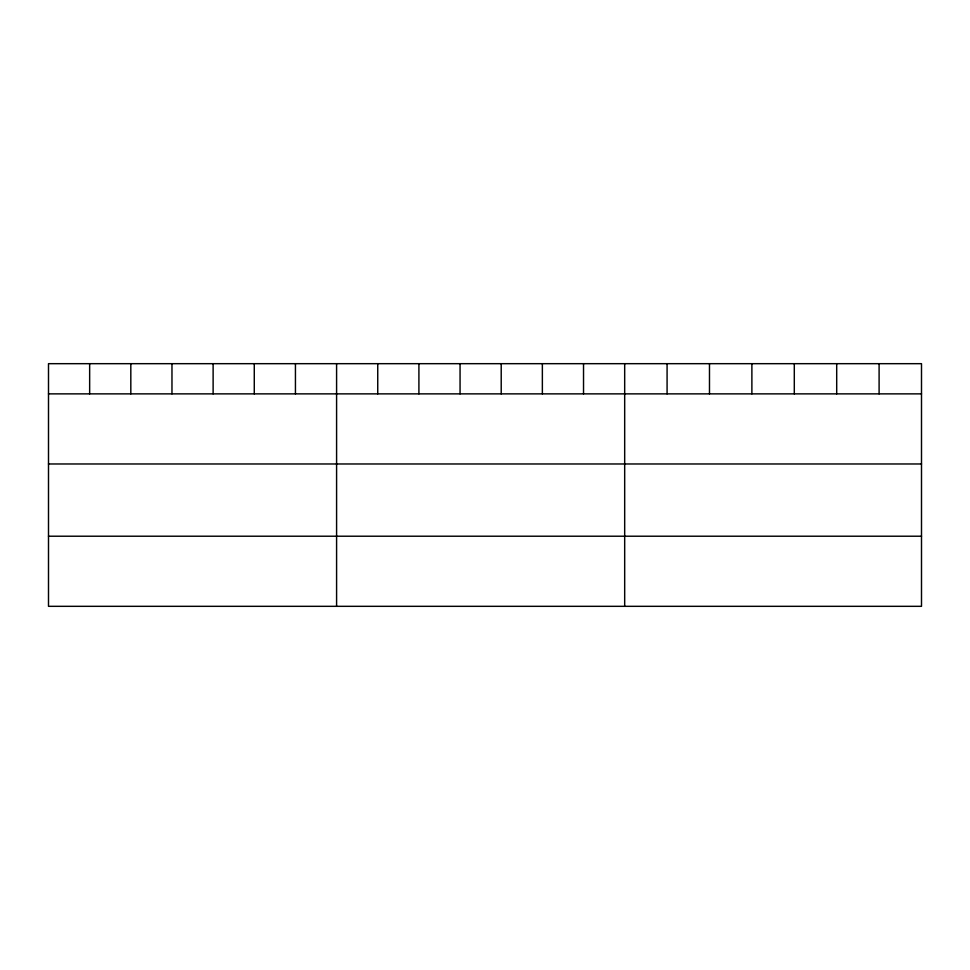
<?xml version="1.0" encoding="UTF-8"?>
<svg xmlns="http://www.w3.org/2000/svg" width="970" height="970" viewBox="0 0 970 970"><rect width="100%" height="100%" fill="white"/><g stroke="black" fill="none" stroke-linecap="round" stroke-linejoin="round"><path stroke-width="1.45" d="M921.5 393.868L921.5 606.323L48.5 606.323L48.5 363.677L921.5 363.677L921.5 393.868L48.5 393.868M48.5 463.975L921.5 463.975M48.5 536.216L921.5 536.216M879.099 363.677L879.099 393.868M836.698 363.677L836.698 393.868M794.297 363.677L794.297 393.868M751.883 363.677L751.883 393.868M709.482 363.677L709.482 393.868M667.081 363.677L667.081 393.868M624.68 363.677L624.68 606.323M583.528 363.677L583.528 393.868M542.363 363.677L542.363 393.868M501.211 363.677L501.211 393.868M460.059 363.677L460.059 393.868M418.907 363.677L418.907 393.868M377.742 363.677L377.742 393.868M336.59 363.677L336.59 606.323M295.438 363.677L295.438 393.868M254.273 363.677L254.273 393.868M213.121 363.677L213.121 393.868M171.969 363.677L171.969 393.868M130.817 363.677L130.817 393.868M89.652 363.677L89.652 393.868"/></g></svg>
